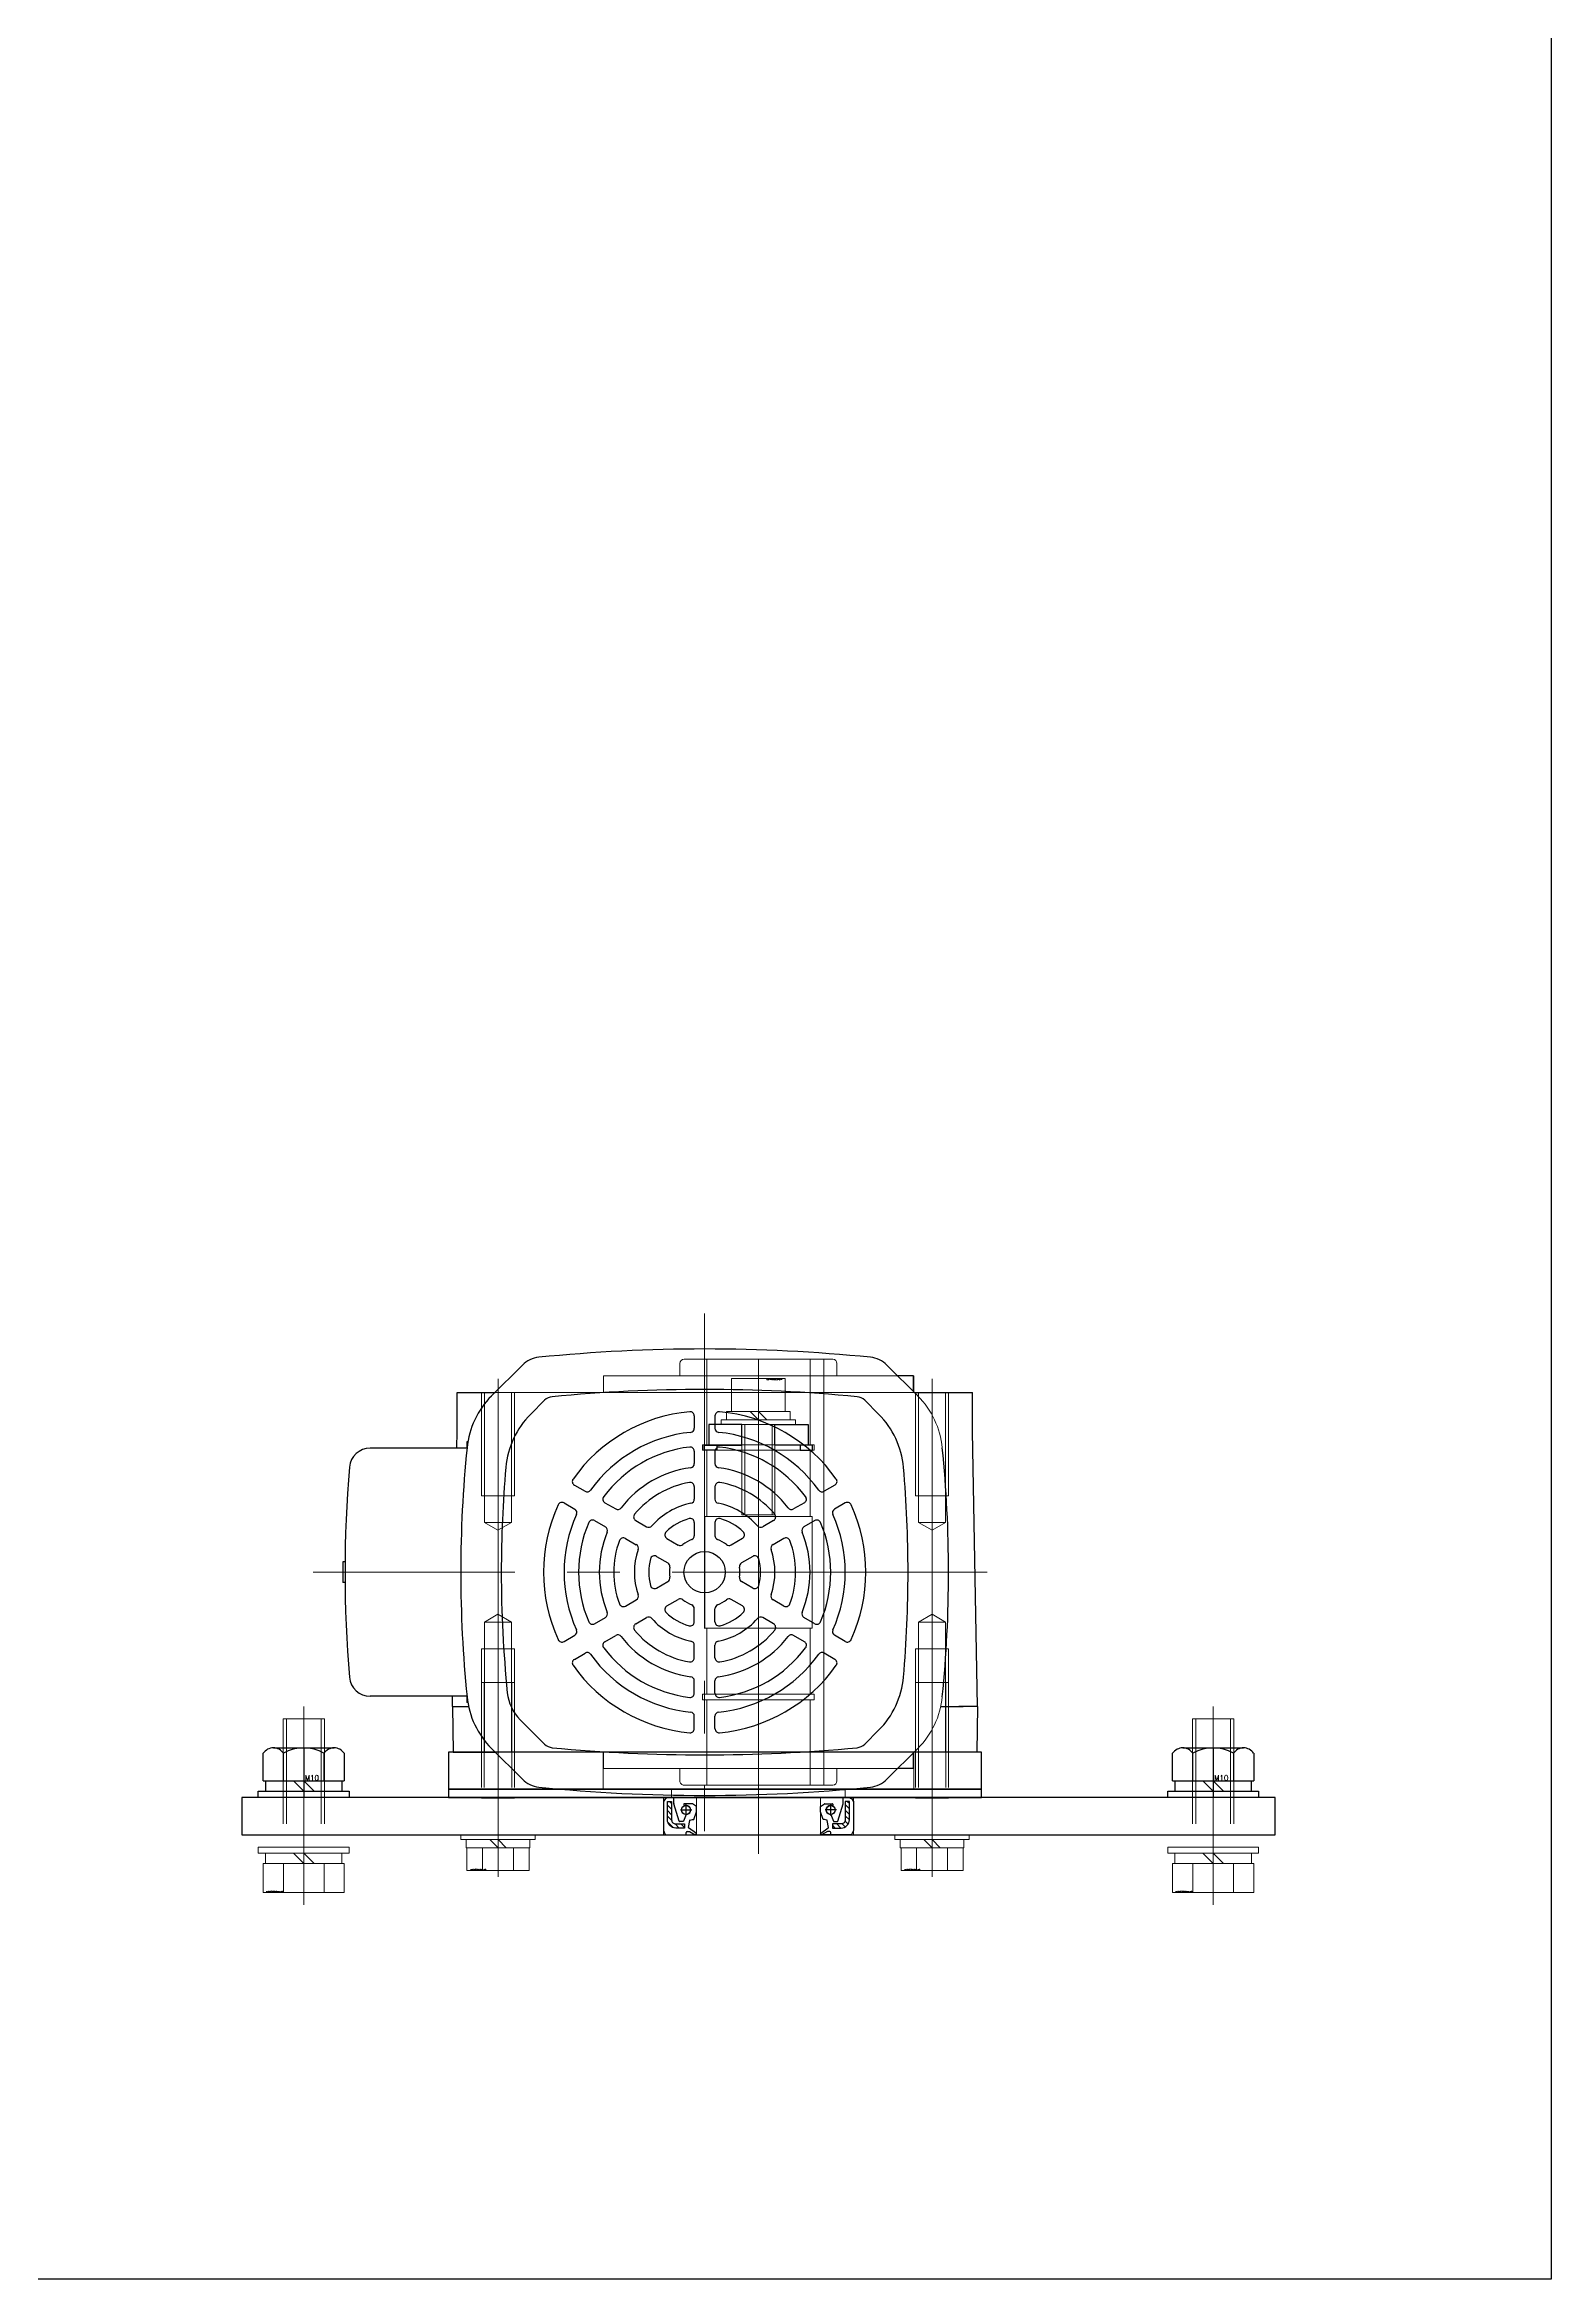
# Model space of a CAD drawing. Header units: millimetres. Extents: x -8731 to 85711, y -14522 to 31379.
# Drawn here: x 44142 to 44507, y 9573 to 10114 of the extents above; entities that cross this region are included whole.
import ezdxf

# ---------------------------------------------------------------- set-up
doc = ezdxf.new("R2010")
doc.units = ezdxf.units.MM
doc.header["$LTSCALE"] = 4
doc.linetypes.add('CENTER2', pattern=[28.575, 19.05, -3.175, 3.175, -3.175])
doc.linetypes.add('HIDDEN', pattern=[9.525, 6.35, -3.175])
doc.layers.add('04_HIDDEN', color=2, linetype='HIDDEN', lineweight=13)
doc.layers.add('05_CENTER', color=4, linetype='CENTER2', lineweight=13)
doc.layers.add('10_DRAFT', color=8, linetype='Continuous', lineweight=0, plot=False)
doc.styles.add('KSS_TXT', font='txt.shx', dxfattribs={"bigfont": 'extfont2.shx'})
doc.styles.add('KSS_TXT_L', font='txt.shx', dxfattribs={"height": 9, "bigfont": 'extfont2.shx'})
pattern_1 = [(45, (-9229.5107, -9660.0294), (-0.67351921, 0.67351921), [])]

# ---------------------------------------------------------------- blocks, each defined once
blk = doc.blocks.new('GM-SHYM-RH 0.2kW、1／＊、200V、60Hzd_1_1')
at = {"color": 0}
for p, q in [((-85.5, 51.82), (-95, 51.82)), ((-95, 37.68), (-95, 51.82)), ((-19, 52.98), (-85.5, 51.82)), ((-19, 53), (-19, 48.49)), ((-19, 52.99), (-8, 52.8)), ((-19, 44.1), (-19, 49.5)), ((-8, 52.8), (-8, 37.68)), ((-94.13, 38.55), (-101.59, 31.09)), ((-8.87, 38.55), (-1.41, 31.09)), ((-99, 37.5), (-95, 37.5)), ((-99, 37.48), (-99, 33.68)), ((-95.2, 37.48), (-99, 37.48)), ((-8, 37.49), (-4, 37.49)), ((-4, 37.49), (-7.81, 37.49)), ((-4, 37.49), (-4, 33.68)), ((-89.75, 29.07), (-93.09, 25.73)), ((-13.25, 29.07), (-9.91, 25.73)), ((-72.58, 18.51), (-71.08, 15.9)), ((-68.25, 21.01), (-66.75, 18.4)), ((-34.75, 21.01), (-36.25, 18.4)), ((-30.42, 18.51), (-31.92, 15.9)), ((-68.31, 11.11), (-66.8, 8.49)), ((-63.98, 13.61), (-62.47, 10.99)), ((-39.02, 13.61), (-40.53, 10.99)), ((-34.69, 11.11), (-36.2, 8.49)), ((-59.69, 6.17), (-58.16, 3.53)), ((-43.31, 6.17), (-44.84, 3.53)), ((-64.02, 3.67), (-62.49, 1.03)), ((-38.98, 3.67), (-40.51, 1.03)), ((-59.67, -3.87), (-58.08, -6.61)), ((-55.33, -1.37), (-53.75, -4.11)), ((-47.67, -1.37), (-49.25, -4.11)), ((-43.33, -3.87), (-44.92, -6.61)), ((-89.34, -10.51), (-86.32, -10.51)), ((-80.79, -10.51), (-77.77, -10.51)), ((-72.21, -10.51), (-69.16, -10.51)), ((-63.5, -10.51), (-60.33, -10.51)), ((-39.5, -10.51), (-42.67, -10.51)), ((-30.79, -10.51), (-33.84, -10.51)), ((-22.21, -10.51), (-25.23, -10.51)), ((-13.66, -10.51), (-16.68, -10.51)), ((-89.34, -15.51), (-86.32, -15.51)), ((-80.79, -15.51), (-77.77, -15.51)), ((-72.21, -15.51), (-69.16, -15.51)), ((-63.5, -15.51), (-60.33, -15.51)), ((-39.5, -15.51), (-42.67, -15.51)), ((-30.79, -15.51), (-33.84, -15.51)), ((-22.21, -15.51), (-25.23, -15.51)), ((-13.66, -15.51), (-16.68, -15.51)), ((-59.67, -22.15), (-58.08, -19.41)), ((-43.33, -22.15), (-44.92, -19.41)), ((-55.33, -24.65), (-53.75, -21.91)), ((-47.67, -24.65), (-49.25, -21.91)), ((-64.02, -29.69), (-62.49, -27.05)), ((-59.69, -32.19), (-58.16, -29.55)), ((-43.31, -32.19), (-44.84, -29.55)), ((-38.98, -29.69), (-40.51, -27.05)), ((-68.31, -37.13), (-66.8, -34.51)), ((-63.98, -39.63), (-62.47, -37.01)), ((-39.02, -39.63), (-40.53, -37.01)), ((-34.69, -37.13), (-36.2, -34.51)), ((-72.58, -44.53), (-71.08, -41.92)), ((-30.42, -44.53), (-31.92, -41.92)), ((-68.25, -47.03), (-66.75, -44.42)), ((-34.75, -47.03), (-36.25, -44.42)), ((-89.75, -55.09), (-93.09, -51.75)), ((-15.8, -57.63), (-9.91, -51.75)), ((-94.13, -64.57), (-101.59, -57.11)), ((-8.87, -64.57), (-1.41, -57.11)), ((-95, -72.86), (-95, -63.7)), ((-8, -73.82), (-8, -63.64)), ((-19, -74.02), (-19, -70.12)), ((-85.5, -72.86), (-95, -72.86)), ((-81.5, -72.93), (-85.5, -72.86)), ((-83, -70.31), (-83, -70.51)), ((-83, -70.51), (-81.49, -70.51)), ((-81.5, -70.51), (-81.5, -93.95)), ((-21.51, -70.51), (-20, -70.51)), ((-21.5, -70.51), (-21.5, -93.95)), ((-19, -74.02), (-21.5, -73.97)), ((-20, -70.31), (-20, -70.51)), ((-19, -74.01), (-8, -73.82)), ((-54, -100), (-54, -100.51)), ((-54, -100.51), (-49, -100.51)), ((-49, -100), (-49, -100.51))]:
    blk.add_line(p, q, dxfattribs=at)
blk.add_circle((-51.5, -13.01), 5, dxfattribs=at)
for centre, radius, start, end in [((-51.5, -254.61), 300.6, 90, 95.7523), ((-51.5, -254.61), 300.6, 84.2477, 90), ((-75.04, 14.36), 20.8, 95.0017, 135), ((-51.5, -254.61), 290.8, 90, 95.0017), ((-51.5, -254.61), 290.8, 84.9983, 90), ((-27.96, 14.36), 20.8, 45, 84.9983), ((295.1, -13.01), 400.6, 174.2563, 180), ((-96.92, 26.42), 6.6, 135, 174.2563), ((-6.08, 26.42), 6.6, 5.7437, 45), ((-398.1, -13.01), 400.6, 0, 5.7437), ((295.1, -13.01), 390.8, 174.582, 180), ((-90.96, 23.61), 3, 135, 174.582), ((-67.39, 21.51), 1, 114.7153, 210), ((-51.5, -13.01), 39, 65.2847, 114.7153), ((-35.61, 21.51), 1, 330, 65.2847), ((-12.04, 23.61), 3, 5.418, 45), ((-398.1, -13.01), 390.8, 0, 5.418), ((-51.5, -13.01), 39, 125.2847, 174.7153), ((-73.45, 18.01), 1, 30, 125.2847), ((-65.88, 18.9), 1, 210, 294.2608), ((-51.5, -13.01), 34, 65.7392, 114.2608), ((-51.5, -13.01), 30.5, 66.8139, 113.1861), ((-37.12, 18.9), 1, 245.7392, 330), ((-29.55, 18.01), 1, 54.7153, 150), ((-51.5, -13.01), 39, 5.2847, 54.7153), ((-51.5, -13.01), 34, 125.7392, 174.2608), ((-51.5, -13.01), 30.5, 126.8139, 173.1861), ((-71.94, 15.4), 1, 305.7392, 30), ((-69.18, 10.61), 1, 30, 126.8139), ((-63.11, 14.11), 1, 113.1861, 210), ((-61.6, 11.49), 1, 210, 292.4105), ((-51.5, -13.01), 25.5, 67.5895, 112.4105), ((-41.4, 11.49), 1, 247.5895, 330), ((-39.89, 14.11), 1, 330, 66.8139), ((-33.82, 10.61), 1, 53.1861, 150), ((-51.5, -13.01), 30.5, 6.8139, 53.1861), ((-31.06, 15.4), 1, 150, 234.2608), ((-51.5, -13.01), 34, 5.7392, 54.2608), ((-51.5, -13.01), 25.5, 127.5895, 172.4105), ((-67.67, 7.99), 1, 307.5895, 30), ((-58.82, 6.67), 1, 110.4059, 210), ((-51.5, -13.01), 22, 69.5941, 110.4059), ((-44.18, 6.67), 1, 330, 69.5941), ((-35.33, 7.99), 1, 150, 232.4105), ((-51.5, -13.01), 25.5, 7.5895, 52.4105), ((-51.5, -13.01), 22, 129.5941, 170.4059), ((-64.88, 3.17), 1, 30, 129.5941), ((-63.36, 0.53), 1, 311.2123, 30), ((-57.3, 4.03), 1, 210, 288.7877), ((-51.5, -13.01), 17, 71.2123, 108.7877), ((-54.47, -0.87), 1, 103.7398, 210), ((-51.5, -13.01), 13.5, 76.2602, 103.7398), ((-48.53, -0.87), 1, 330, 76.2602), ((-45.7, 4.03), 1, 251.2123, 330), ((-39.64, 0.53), 1, 150, 228.7877), ((-38.12, 3.17), 1, 50.4059, 150), ((-51.5, -13.01), 22, 9.5941, 50.4059), ((-51.5, -13.01), 17, 131.2123, 168.7877), ((-51.5, -13.01), 13.5, 136.2602, 163.7398), ((-60.53, -4.37), 1, 30, 136.2602), ((-52.88, -3.61), 1, 210, 278.3817), ((-51.5, -13.01), 8.5, 81.6183, 98.3817), ((-50.12, -3.61), 1, 261.6183, 330), ((-42.47, -4.37), 1, 43.7398, 150), ((-51.5, -13.01), 13.5, 16.2602, 43.7398), ((-51.5, -13.01), 17, 11.2123, 48.7877), ((-89.34, -9.51), 1, 174.7153, 270), ((-86.32, -9.51), 1, 270, 354.2608), ((-80.79, -9.51), 1, 173.1861, 270), ((-77.77, -9.51), 1, 270, 352.4105), ((-72.21, -9.51), 1, 170.4059, 270), ((-69.16, -9.51), 1, 270, 348.7877), ((-63.5, -9.51), 1, 163.7398, 270), ((-60.33, -9.51), 1, 270, 338.3817), ((-51.5, -13.01), 8.5, 141.6183, 158.3817), ((-58.95, -7.11), 1, 321.6183, 30), ((-44.05, -7.11), 1, 150, 218.3817), ((-51.5, -13.01), 8.5, 21.6183, 38.3817), ((-42.67, -9.51), 1, 201.6183, 270), ((-39.5, -9.51), 1, 270, 16.2602), ((-33.84, -9.51), 1, 191.2123, 270), ((-30.79, -9.51), 1, 270, 9.5941), ((-25.23, -9.51), 1, 187.5895, 270), ((-22.21, -9.51), 1, 270, 6.8139), ((-16.68, -9.51), 1, 185.7392, 270), ((-13.66, -9.51), 1, 270, 5.2847), ((295.1, -13.01), 400.6, 180, 185.7437), ((295.1, -13.01), 390.8, 180, 185.418), ((-89.34, -16.51), 1, 90, 185.2847), ((-86.32, -16.51), 1, 5.7392, 90), ((-80.79, -16.51), 1, 90, 186.8139), ((-77.77, -16.51), 1, 7.5895, 90), ((-72.21, -16.51), 1, 90, 189.5941), ((-69.16, -16.51), 1, 11.2123, 90), ((-63.5, -16.51), 1, 90, 196.2602), ((-60.33, -16.51), 1, 21.6183, 90), ((-51.5, -13.01), 8.5, 201.6183, 218.3817), ((-51.5, -13.01), 8.5, 321.6183, 338.3817), ((-42.67, -16.51), 1, 90, 158.3817), ((-39.5, -16.51), 1, 343.7398, 90), ((-33.84, -16.51), 1, 90, 168.7877), ((-30.79, -16.51), 1, 350.4059, 90), ((-25.23, -16.51), 1, 90, 172.4105), ((-22.21, -16.51), 1, 353.1861, 90), ((-16.68, -16.51), 1, 90, 174.2608), ((-13.66, -16.51), 1, 354.7153, 90), ((-398.1, -13.01), 390.8, 354.582, 0), ((-398.1, -13.01), 400.6, 354.2563, 0), ((-51.5, -13.01), 39, 185.2847, 234.7153), ((-51.5, -13.01), 34, 185.7392, 234.2608), ((-51.5, -13.01), 30.5, 186.8139, 233.1861), ((-51.5, -13.01), 25.5, 187.5895, 232.4105), ((-51.5, -13.01), 22, 189.5941, 230.4059), ((-51.5, -13.01), 17, 191.2123, 228.7877), ((-51.5, -13.01), 13.5, 196.2602, 223.7398), ((-58.95, -18.91), 1, 330, 38.3817), ((-52.88, -22.41), 1, 81.6183, 150), ((-51.5, -13.01), 8.5, 261.6183, 278.3817), ((-50.12, -22.41), 1, 30, 98.3817), ((-44.05, -18.91), 1, 141.6183, 210), ((-51.5, -13.01), 13.5, 316.2602, 343.7398), ((-51.5, -13.01), 17, 311.2123, 348.7877), ((-51.5, -13.01), 22, 309.5941, 350.4059), ((-51.5, -13.01), 25.5, 307.5895, 352.4105), ((-51.5, -13.01), 30.5, 306.8139, 353.1861), ((-51.5, -13.01), 34, 305.7392, 354.2608), ((-51.5, -13.01), 39, 305.2847, 354.7153), ((-63.36, -26.55), 1, 330, 48.7877), ((-60.53, -21.65), 1, 223.7398, 330), ((-54.47, -25.15), 1, 150, 256.2602), ((-51.5, -13.01), 13.5, 256.2602, 283.7398), ((-48.53, -25.15), 1, 283.7398, 30), ((-42.47, -21.65), 1, 210, 316.2602), ((-39.64, -26.55), 1, 131.2123, 210), ((-64.88, -29.19), 1, 230.4059, 330), ((-58.82, -32.69), 1, 150, 249.5941), ((-57.3, -30.05), 1, 71.2123, 150), ((-51.5, -13.01), 17, 251.2123, 288.7877), ((-45.7, -30.05), 1, 30, 108.7877), ((-44.18, -32.69), 1, 290.4059, 30), ((-38.12, -29.19), 1, 210, 309.5941), ((-69.18, -36.63), 1, 233.1861, 330), ((-67.67, -34.01), 1, 330, 52.4105), ((-61.6, -37.51), 1, 67.5895, 150), ((-51.5, -13.01), 25.5, 247.5895, 292.4105), ((-51.5, -13.01), 22, 249.5941, 290.4059), ((-41.4, -37.51), 1, 30, 112.4105), ((-35.33, -34.01), 1, 127.5895, 210), ((-33.82, -36.63), 1, 210, 306.8139), ((-71.94, -41.42), 1, 330, 54.2608), ((-63.11, -40.13), 1, 150, 246.8139), ((-51.5, -13.01), 30.5, 246.8139, 293.1861), ((-39.89, -40.13), 1, 293.1861, 30), ((-31.06, -41.42), 1, 125.7392, 210), ((-73.45, -44.03), 1, 234.7153, 330), ((-67.39, -47.53), 1, 150, 245.2847), ((-51.5, -13.01), 39, 245.2847, 294.7153), ((-65.88, -44.92), 1, 65.7392, 150), ((-51.5, -13.01), 34, 245.7392, 294.2608), ((-37.12, -44.92), 1, 30, 114.2608), ((-35.61, -47.53), 1, 294.7153, 30), ((-29.55, -44.03), 1, 210, 305.2847), ((-96.92, -52.44), 6.6, 185.7437, 225), ((-90.96, -49.62), 3, 185.418, 225), ((-12.04, -49.62), 3, 315, 354.582), ((-6.08, -52.44), 6.6, 315, 354.2563), ((-75.04, -40.38), 20.8, 225, 264.9983), ((-23.44, -50), 10.8, 275.7523, 315), ((-79.56, -50), 20.6, 225, 264.2477), ((-51.5, 228.59), 290.8, 264.9983, 270), ((-51.5, 228.59), 290.8, 270, 275.7523), ((-23.44, -50), 20.6, 275.7523, 315), ((-51.5, 228.59), 300.6, 264.2477, 270), ((-51.5, 228.59), 300.6, 270, 275.7523), ((-76.5, -93.95), 5, 180, 265.1386), ((-26.5, -93.95), 5, 274.8614, 0), ((-51.5, 199.99), 300, 265.1386, 274.8614)]:
    blk.add_arc(centre, radius, start, end, dxfattribs=at)
at = {"layer": '05_CENTER', "color": 0}
for p, q in [((-51.5, 55.34), (-51.5, -107.69)), ((-114.11, -13.01), (11.11, -13.01))]:
    blk.add_line(p, q, dxfattribs=at)
at = {"layer": '10_DRAFT'}
for p, q in [((-70, 45.99), (-95, 45.99)), ((-63.56, 45.24), (-95, 45.24)), ((-70, 37.99), (-70, 45.99)), ((-63.56, 45.24), (-61.68, 41.99)), ((-63.56, 38.74), (-63.56, 45.24)), ((-39.44, 45.24), (-41.32, 41.99)), ((-39.44, 38.74), (-39.44, 45.24)), ((-39.44, 45.24), (-8, 45.24)), ((-33, 37.99), (-33, 45.99)), ((-33, 45.99), (-8, 45.99)), ((-98.25, 42), (-4.75, 42)), ((-63.56, 38.74), (-95, 38.74)), ((-70, 37.99), (-95, 37.99)), ((-61.68, 41.99), (-63.56, 38.74)), ((-41.32, 41.99), (-39.44, 38.74)), ((-39.44, 38.74), (-8, 38.74)), ((-33, 37.99), (-8, 37.99)), ((-99, 33.68), (-99, -37.5)), ((-95, -63.7), (-95, 37.68)), ((-8, -63.64), (-8, 37.68)), ((-4, 33.68), (-4, -37.49)), ((-103, -18), (-103, 18)), ((-102, 19), (-99, 19)), ((-1, 19), (-4, 19)), ((0, -18), (0, 18)), ((-103, 15.8), (0, 15.8)), ((-103, 12.5), (-82.35, 12.5)), ((-82.35, 13.5), (-81, 13.5)), ((-82.35, -13.5), (-82.35, 13.5)), ((-81, -13.5), (-81, 13.5)), ((-81, 12.5), (-65, 12.5)), ((-65, -13), (-65, 13)), ((-65, 13), (-38, 13)), ((-38, -13), (-38, 13)), ((-38, 12.5), (-22, 12.5)), ((-22, 13.5), (-20.65, 13.5)), ((-22, -13.5), (-22, 13.5)), ((-20.65, -13.5), (-20.65, 13.5)), ((-20.65, 12.5), (0, 12.5)), ((-103, 0), (0, 0)), ((-103, -12.5), (-82.35, -12.5)), ((-82.35, -13.5), (-81, -13.5)), ((-81, -12.5), (-65, -12.5)), ((-65, -13), (-38, -13)), ((-43.59, -13), (-59.09, -13)), ((-38, -12.5), (-22, -12.5)), ((-22, -13.5), (-20.65, -13.5)), ((-20.65, -12.5), (0, -12.5)), ((-102, -19), (-99, -19)), ((-1, -19), (-4, -19)), ((-99, -37.5), (-95, -37.5)), ((-8, -37.49), (-4, -37.49)), ((-70, -59.01), (-95, -59.01)), ((-70, -67.01), (-70, -59.01)), ((-33, -67.01), (-33, -59.01)), ((-33, -59.01), (-8, -59.01)), ((-98.25, -63), (-4.75, -63)), ((-63.56, -59.76), (-95, -59.76)), ((-63.56, -59.76), (-61.68, -63.01)), ((-63.56, -66.26), (-63.56, -59.76)), ((-61.68, -63.01), (-63.56, -66.26)), ((-39.44, -59.76), (-41.32, -63.01)), ((-41.32, -63.01), (-39.44, -66.26)), ((-39.44, -66.26), (-39.44, -59.76)), ((-39.44, -59.76), (-8, -59.76)), ((-63.56, -66.26), (-95, -66.26)), ((-70, -67.01), (-95, -67.01)), ((-39.44, -66.26), (-8, -66.26)), ((-33, -67.01), (-8, -67.01))]:
    blk.add_line(p, q, dxfattribs=at)
for centre, radius, start, end in [((-79.56, 23.98), 20.6, 95.7523, 135), ((-23.44, 23.98), 20.6, 45, 84.2477), ((-102, 18), 1, 90, 180), ((-1, 18), 1, 0, 90), ((-102, -18), 1, 180, 270), ((-1, -18), 1, 270, 0)]:
    blk.add_arc(centre, radius, start, end, dxfattribs=at)
blk = doc.blocks.new('A$C1A3C2C0C_1_1_1')
at = {"color": 0}
for p, q in [((-9.81, 11), (9.81, 11)), ((-9.81, 4), (-9.81, 11)), ((-4.91, 4), (-4.91, 11)), ((4.91, 4), (4.91, 11)), ((9.81, 4), (9.81, 11)), ((-11, 1.5), (11, 1.5)), ((-11, 1.5), (-11, 0)), ((9.81, 4), (-9.81, 4)), ((-9.25, 4), (-9.25, 1.5)), ((0, 1.5), (-2.5, 4)), ((0, 4), (2.5, 1.5)), ((9.25, 1.5), (9.25, 4)), ((11, 0), (11, 1.5)), ((-11, 0), (11, 0))]:
    blk.add_line(p, q, dxfattribs=at)
at = {"color": 0, "linetype": 'CENTER2'}
blk.add_line((0, -34), (0, 14), dxfattribs=at)
at = {"color": 0, "linetype": 'HIDDEN'}
for p, q in [((-5, -31), (-5, 0)), ((-4.19, -31), (-4.19, 0)), ((4.19, -31), (4.19, 0)), ((5, -31), (5, 0)), ((-5, -31), (5, -31))]:
    blk.add_line(p, q, dxfattribs=at)
at = {"layer": '10_DRAFT', "style": 'KSS_TXT_L'}
blk.add_text('BT-M10x35L,SW,PW', height=0.3, dxfattribs=at).set_placement((5.1, 10.66))
blk = doc.blocks.new('A$C3F9240BD_1_1')
blk.add_lwpolyline([(0, 235), (0, -15), (-9, -15), (-9, 235)], close=True)
at = {"layer": '04_HIDDEN'}
for p, q in [((0, 133), (-9, 133)), ((0, 87), (-9, 87))]:
    blk.add_line(p, q, dxfattribs=at)
at = {"layer": '05_CENTER'}
for p, q in [((4.63, 220), (-13.39, 220)), ((-12.39, 173), (3.39, 173)), ((4.63, 110), (-13.39, 110)), ((-12.39, 68), (3.39, 68)), ((4.63, 0), (-13.39, 0))]:
    blk.add_line(p, q, dxfattribs=at)
blk = doc.blocks.new('A$C3F497B42_1_1')
at = {"color": 0}
blk.add_lwpolyline([(-2, -12), (-2, 117), (0, 117), (0, -12)], close=True, dxfattribs=at)
at = {"layer": '04_HIDDEN'}
for p, q in [((-2, 63), (0, 63)), ((-2, 21), (0, 21))]:
    blk.add_line(p, q, dxfattribs=at)
at = {"layer": '05_CENTER'}
for p, q in [((2, 105), (-4, 105)), ((2, 42), (-4, 42)), ((2, 0), (-4, 0))]:
    blk.add_line(p, q, dxfattribs=at)
blk = doc.blocks.new('A$C6AFF5DF2_1_1')
at = {"color": 0}
blk.add_lwpolyline([(0, 117), (0, -12), (-9, -12), (-9, 117)], close=True, dxfattribs=at)
at = {"layer": '04_HIDDEN'}
for p, q in [((0, 79.6), (-9, 79.6)), ((0, 4.4), (-9, 4.4))]:
    blk.add_line(p, q, dxfattribs=at)
at = {"layer": '05_CENTER'}
for p, q in [((2, 105), (-11, 105)), ((2, 42), (-11, 42)), ((2, 0), (-11, 0))]:
    blk.add_line(p, q, dxfattribs=at)
blk = doc.blocks.new('A$C7DDA2F18_1_1')
at = {"color": 0}
for p, q in [((-7.51, 8.7), (7.51, 8.7)), ((-7.51, 3.2), (-7.51, 8.7)), ((-3.75, 3.2), (-3.75, 8.7)), ((3.75, 3.2), (3.75, 8.7)), ((7.51, 3.2), (7.51, 8.7)), ((-9, 1.2), (9, 1.2)), ((-9, 1.2), (-9, 0)), ((-9, 0), (9, 0)), ((-7.7, 3.2), (-7.7, 1.2)), ((7.7, 3.2), (-7.7, 3.2)), ((0, 1.2), (-2, 3.2)), ((0, 3.2), (2, 1.2)), ((7.7, 1.2), (7.7, 3.2)), ((9, 0), (9, 1.2))]:
    blk.add_line(p, q, dxfattribs=at)
at = {"color": 0, "linetype": 'CENTER2'}
blk.add_line((0, -38.3), (0, 10.2), dxfattribs=at)
at = {"color": 0, "linetype": 'HIDDEN'}
for p, q in [((-4, -36.8), (-4, 0)), ((4, -36.8), (4, 0)), ((-4, -8.8), (4, -8.8)), ((-3.32, -36.8), (-3.32, -8.8)), ((3.32, -36.8), (3.32, -8.8)), ((-4, -36.8), (4, -36.8))]:
    blk.add_line(p, q, dxfattribs=at)
at = {"layer": '10_DRAFT', "style": 'KSS_TXT_L'}
blk.add_text('BT-M8x40L,SW,PW', height=0.3, dxfattribs=at).set_placement((2.93, 8.36))
blk = doc.blocks.new('A$C397655D3_1_1')
h = blk.add_hatch()
h.set_pattern_fill('ANSI31', color=0, scale=0.3)
h.set_pattern_definition(pattern_1)
edge = h.paths.add_edge_path()
edge.add_line((1.61, 20), (1.61, 17.89))
edge.add_line((1.61, 17.89), (2.61, 17.89))
edge.add_line((2.61, 17.89), (2.61, 20))
edge.add_arc((3.61, 20), 1, 90, 180, ccw=False)
edge.add_line((3.61, 21), (8.05, 21))
edge.add_line((8.05, 21), (8.05, 22))
edge.add_line((8.05, 22), (3.61, 22))
edge.add_arc((3.61, 20), 2, 90, 180)
h = blk.add_hatch()
h.set_pattern_fill('ANSI31', color=0, scale=0.3)
h.set_pattern_definition(pattern_1)
edge = h.paths.add_edge_path()
edge.add_line((1.61, -20), (1.61, -17.89))
edge.add_line((1.61, -17.89), (2.61, -17.89))
edge.add_line((2.61, -17.89), (2.61, -20))
edge.add_arc((3.61, -20), 1, 180, 270)
edge.add_line((3.61, -21), (8.05, -21))
edge.add_line((8.05, -21), (8.05, -22))
edge.add_line((8.05, -22), (3.61, -22))
edge.add_arc((3.61, -20), 2, 180, 270, ccw=False)
at = {"color": 0}
for p, q in [((0, 22.44), (0, 17.6)), ((0.98, 22.99), (0.06, 22.53)), ((7.97, 23), (1.02, 23)), ((8.72, 22.5), (8.03, 22.98)), ((8.76, 22.5), (8.72, 22.5)), ((8.86, 22.21), (8.86, 22.4)), ((9, 22), (8.86, 22.21)), ((9, 20.6), (9, 22)), ((0.8, 16.67), (0, 15.28)), ((0.1, 17.5), (0.55, 17.5)), ((0.29, 15), (1.65, 16.88)), ((0.8, 17.25), (0.8, 16.67)), ((1.77, 16.92), (3.46, 16.63)), ((3.17, 18.24), (3.17, 19.1)), ((3.24, 19.19), (7.48, 20.49)), ((4.9, 17.5), (3.24, 18.15)), ((3.55, 16.53), (3.67, 15.99)), ((4.62, 17.5), (7.38, 17.5)), ((6, 18.88), (6, 16.12)), ((7.4, 18.02), (6.97, 18.02)), ((7.5, 16.04), (7.5, 17.92)), ((7.52, 20.5), (8.9, 20.5)), ((0, 15.28), (0.29, 15)), ((3.67, 15.99), (3.67, 15.66)), ((3.67, 15.66), (5.5, 15)), ((5.5, 15), (6.84, 15)), ((6.84, 15), (7.48, 15.99)), ((0, -15.28), (0.29, -15)), ((0.8, -16.67), (0, -15.28)), ((0.29, -15), (1.65, -16.88)), ((3.55, -16.53), (3.67, -15.99)), ((3.67, -15.66), (5.5, -15)), ((3.67, -15.99), (3.67, -15.66)), ((5.5, -15), (6.84, -15)), ((6, -18.88), (6, -16.12)), ((6.84, -15), (7.48, -15.99)), ((7.5, -16.04), (7.5, -17.92)), ((0, -22.44), (0, -17.6)), ((0.1, -17.5), (0.55, -17.5)), ((0.8, -17.25), (0.8, -16.67)), ((1.77, -16.92), (3.46, -16.63)), ((3.17, -18.24), (3.17, -19.1)), ((4.9, -17.5), (3.24, -18.15)), ((3.24, -19.19), (7.48, -20.49)), ((4.62, -17.5), (7.38, -17.5)), ((7.4, -18.02), (6.97, -18.02)), ((7.52, -20.5), (8.9, -20.5)), ((9, -20.6), (9, -22)), ((0.98, -22.99), (0.06, -22.53)), ((7.97, -23), (1.02, -23)), ((8.72, -22.5), (8.03, -22.98)), ((8.76, -22.5), (8.72, -22.5)), ((9, -22), (8.86, -22.21)), ((8.86, -22.21), (8.86, -22.4))]:
    blk.add_line(p, q, dxfattribs=at)
for points in [[(9, 15), (9, 20.6), (9, 22), (8.86, 22.21), (8.86, 22.4, 0.414214), (8.76, 22.5), (8.72, 22.5), (8.03, 22.98, 0.152216), (7.97, 23), (1.02, 23, 0.116434), (0.98, 22.99), (0.06, 22.53, 0.284079), (0, 22.44), (0, 17.6), (0, 15)], [(9, -15), (9, -20.6), (9, -22), (8.86, -22.21), (8.86, -22.4, -0.414214), (8.76, -22.5), (8.72, -22.5), (8.03, -22.98, -0.152216), (7.97, -23), (1.02, -23, -0.116434), (0.98, -22.99), (0.06, -22.53, -0.284079), (0, -22.44), (0, -17.6), (0, -15)]]:
    blk.add_lwpolyline(points, format="xyb", dxfattribs=at)
for points in [[(8.05, 21), (3.61, 21, 0.414214), (2.61, 20), (2.61, 17.89), (1.61, 17.89), (1.61, 20, -0.414214), (3.61, 22), (8.05, 22)], [(8.05, -21), (3.61, -21, -0.414214), (2.61, -20), (2.61, -17.89), (1.61, -17.89), (1.61, -20, 0.414214), (3.61, -22), (8.05, -22)]]:
    blk.add_lwpolyline(points, format="xyb", close=True, dxfattribs=at)
for centre in [(6, 17.5), (6, -17.5)]:
    blk.add_circle(centre, 1.1, dxfattribs=at)
for centre, radius, start, end in [((0.1, 22.44), 0.1, 116.5651, 180), ((1.02, 22.9), 0.1, 90, 116.5651), ((7.97, 22.9), 0.1, 55.3804, 90), ((8.76, 22.4), 0.1, 0, 90), ((0.1, 17.6), 0.1, 180, 270), ((0.55, 17.25), 0.25, 0, 90), ((1.73, 16.82), 0.1, 67.8846, 144.2185), ((3.27, 19.1), 0.1, 109.2148, 180), ((3.27, 18.24), 0.1, 180, 248.6602), ((3.4, 16.5), 0.15, 12.9875, 67.8846), ((6, 17.5), 1.1, 180, 28.1885), ((7.4, 17.92), 0.1, 360, 90), ((7.52, 20.4), 0.1, 90, 109.2148), ((8.9, 20.6), 0.1, 270, 0), ((7.4, 16.04), 0.1, 326.8702, 0), ((7.4, -16.04), 0.1, 360, 33.1298), ((0.1, -17.6), 0.1, 90, 180), ((0.55, -17.25), 0.25, 270, 0), ((1.73, -16.82), 0.1, 215.7815, 292.1154), ((3.27, -18.24), 0.1, 111.3398, 180), ((3.27, -19.1), 0.1, 180, 250.7852), ((3.4, -16.5), 0.15, 292.1154, 347.0125), ((6, -17.5), 1.1, 331.8115, 180), ((7.4, -17.92), 0.1, 270, 0), ((7.52, -20.4), 0.1, 250.7852, 270), ((8.9, -20.6), 0.1, 360, 90), ((0.1, -22.44), 0.1, 180, 243.4349), ((1.02, -22.9), 0.1, 243.4349, 270), ((7.97, -22.9), 0.1, 270, 304.6196), ((8.76, -22.4), 0.1, 270, 360)]:
    blk.add_arc(centre, radius, start, end, dxfattribs=at)
at = {"layer": '10_DRAFT'}
blk.add_line((0, 0), (10, 0), dxfattribs=at)
for points in [[(9, 15), (0, 15)], [(9, -15), (0, -15)]]:
    blk.add_lwpolyline(points, dxfattribs=at)
blk = doc.blocks.new('M10Nza_1_1_1')
at = {"color": 0}
for p, q in [((-7.35, 12), (7.35, 12)), ((-9.8, 4), (-9.8, 10.69)), ((-4.9, 4), (-4.9, 10.69)), ((4.9, 10.69), (4.9, 4)), ((9.8, 10.69), (9.8, 4)), ((-9.8, 4), (9.8, 4)), ((-9.2, 1.5), (-9.2, 4)), ((0, 1.5), (-2.5, 4)), ((0, 4), (2.5, 1.5)), ((9.2, 4), (9.2, 1.5))]:
    blk.add_line(p, q, dxfattribs=at)
at = {"color": 0, "linetype": 'CENTER2'}
blk.add_line((0, 12), (0, 0), dxfattribs=at)
at = {"color": 0}
blk.add_lwpolyline([(-11, 1.5), (11, 1.5), (11, 0), (-11, 0)], close=True, dxfattribs=at)
for centre, radius, start, end in [((-7.35, 9.06), 2.94, 33.626, 146.374), ((0, 2.2), 9.8, 60, 120), ((7.35, 9.06), 2.94, 33.626, 146.374)]:
    blk.add_arc(centre, radius, start, end, dxfattribs=at)
at = {"layer": '10_DRAFT', "style": 'KSS_TXT'}
blk.add_text('M10', height=1.25, dxfattribs=at).set_placement((0.26, 4.12))
blk = doc.blocks.new('A$C4D2C315C_1_1')
at = {"color": 0}
for points in [[(0, 13.1), (-1.2, 13.1), (-1.2, 10.1), (0, 10.1)], [(0, -13.1), (-1.2, -13.1), (-1.2, -10.1), (0, -10.1)]]:
    blk.add_lwpolyline(points, close=True, dxfattribs=at)
at = {"layer": '10_DRAFT'}
blk.add_line((0, 0), (-1.2, 0), dxfattribs=at)
blk = doc.blocks.new('A$C2CE85F2D_1_1')
at = {"color": 0}
for points in [[(-5, 12), (0, 12), (0, 4), (-5, 4)], [(0, -4), (-5, -4), (-5, -12), (0, -12)]]:
    blk.add_lwpolyline(points, close=True, dxfattribs=at)
at = {"layer": '10_DRAFT'}
blk.add_line((-5, 0), (0, 0), dxfattribs=at)
blk = doc.blocks.new('A$C0A9A093A_1_1')
at = {"color": 0}
for p, q in [((6.5, 11.2), (-6.5, 11.2)), ((-6.5, 11.2), (-6.5, 3.2)), ((6.5, 3.2), (6.5, 11.2)), ((-9, 1.2), (9, 1.2)), ((-9, 1.2), (-9, 0)), ((-9, 0), (9, 0)), ((-7.7, 3.2), (-7.7, 1.2)), ((-7.7, 3.2), (7.7, 3.2)), ((0, 1.2), (-2, 3.2)), ((0, 3.2), (2, 1.2)), ((7.7, 1.2), (7.7, 3.2)), ((9, 0), (9, 1.2))]:
    blk.add_line(p, q, dxfattribs=at)
at = {"color": 0, "linetype": 'CENTER2'}
blk.add_line((0, -23.3), (0, 12.7), dxfattribs=at)
at = {"color": 0, "linetype": 'HIDDEN'}
for p, q in [((-4, -21.8), (-4, 0)), ((-3.32, -21.8), (-3.32, 0)), ((3.32, -21.8), (3.32, 0)), ((4, -21.8), (4, 0)), ((-4, -21.8), (4, -21.8))]:
    blk.add_line(p, q, dxfattribs=at)
at = {"layer": '10_DRAFT', "style": 'KSS_TXT_L'}
blk.add_text('CS-M8x25L,SW,PW', height=0.3, dxfattribs=at).set_placement((2, 10.86))

msp = doc.modelspace()

# ---------------------------------------------------------------- linework, layer by layer
at = {"color": 2}
msp.add_lwpolyline([(43352.30793, 10229.35709), (44506.65479, 10229.35709), (44506.65479, 9573.1072), (43352.30793, 9573.1072)], close=True, dxfattribs=at)

# ---------------------------------------------------------------- block references
at = {"color": 4}
for name, p, rotation in [('GM-SHYM-RH 0.2kW、1／＊、200V、60Hzd_1_1', (44314.8544, 9692.6657), 270), ('A$C2CE85F2D_1_1', (44314.8544, 9774.8657), 270), ('A$C4D2C315C_1_1', (44314.8544, 9773.6657), 270), ('A$C397655D3_1_1', (44314.8544, 9680.6657), 90)]:
    msp.add_blockref(name, p, dxfattribs=dict(at, rotation=rotation))
for p in [(44204.8544, 9689.6657), (44424.8544, 9689.6657)]:
    msp.add_blockref('M10Nza_1_1_1', p)
at = {"xscale": -1, "rotation": 89.99999999999993}
for name, p in [('A$C6AFF5DF2_1_1', (44356.8544, 9691.6657)), ('A$C3F9240BD_1_1', (44424.8544, 9680.6657)), ('A$C3F497B42_1_1', (44356.8544, 9689.6657))]:
    msp.add_blockref(name, p, dxfattribs=at)
at = {"layer": '04_HIDDEN'}
msp.add_blockref('A$C0A9A093A_1_1', (44314.8544, 9779.8657), dxfattribs=at)
at = {"layer": '04_HIDDEN', "rotation": 180}
for name, p in [('A$C7DDA2F18_1_1', (44251.8544, 9680.6657)), ('A$C7DDA2F18_1_1', (44356.8544, 9680.6657)), ('A$C1A3C2C0C_1_1_1', (44204.85439, 9677.6657)), ('A$C1A3C2C0C_1_1_1', (44424.85439, 9677.6657))]:
    msp.add_blockref(name, p, dxfattribs=at)

doc.saveas('drawing.dxf')
